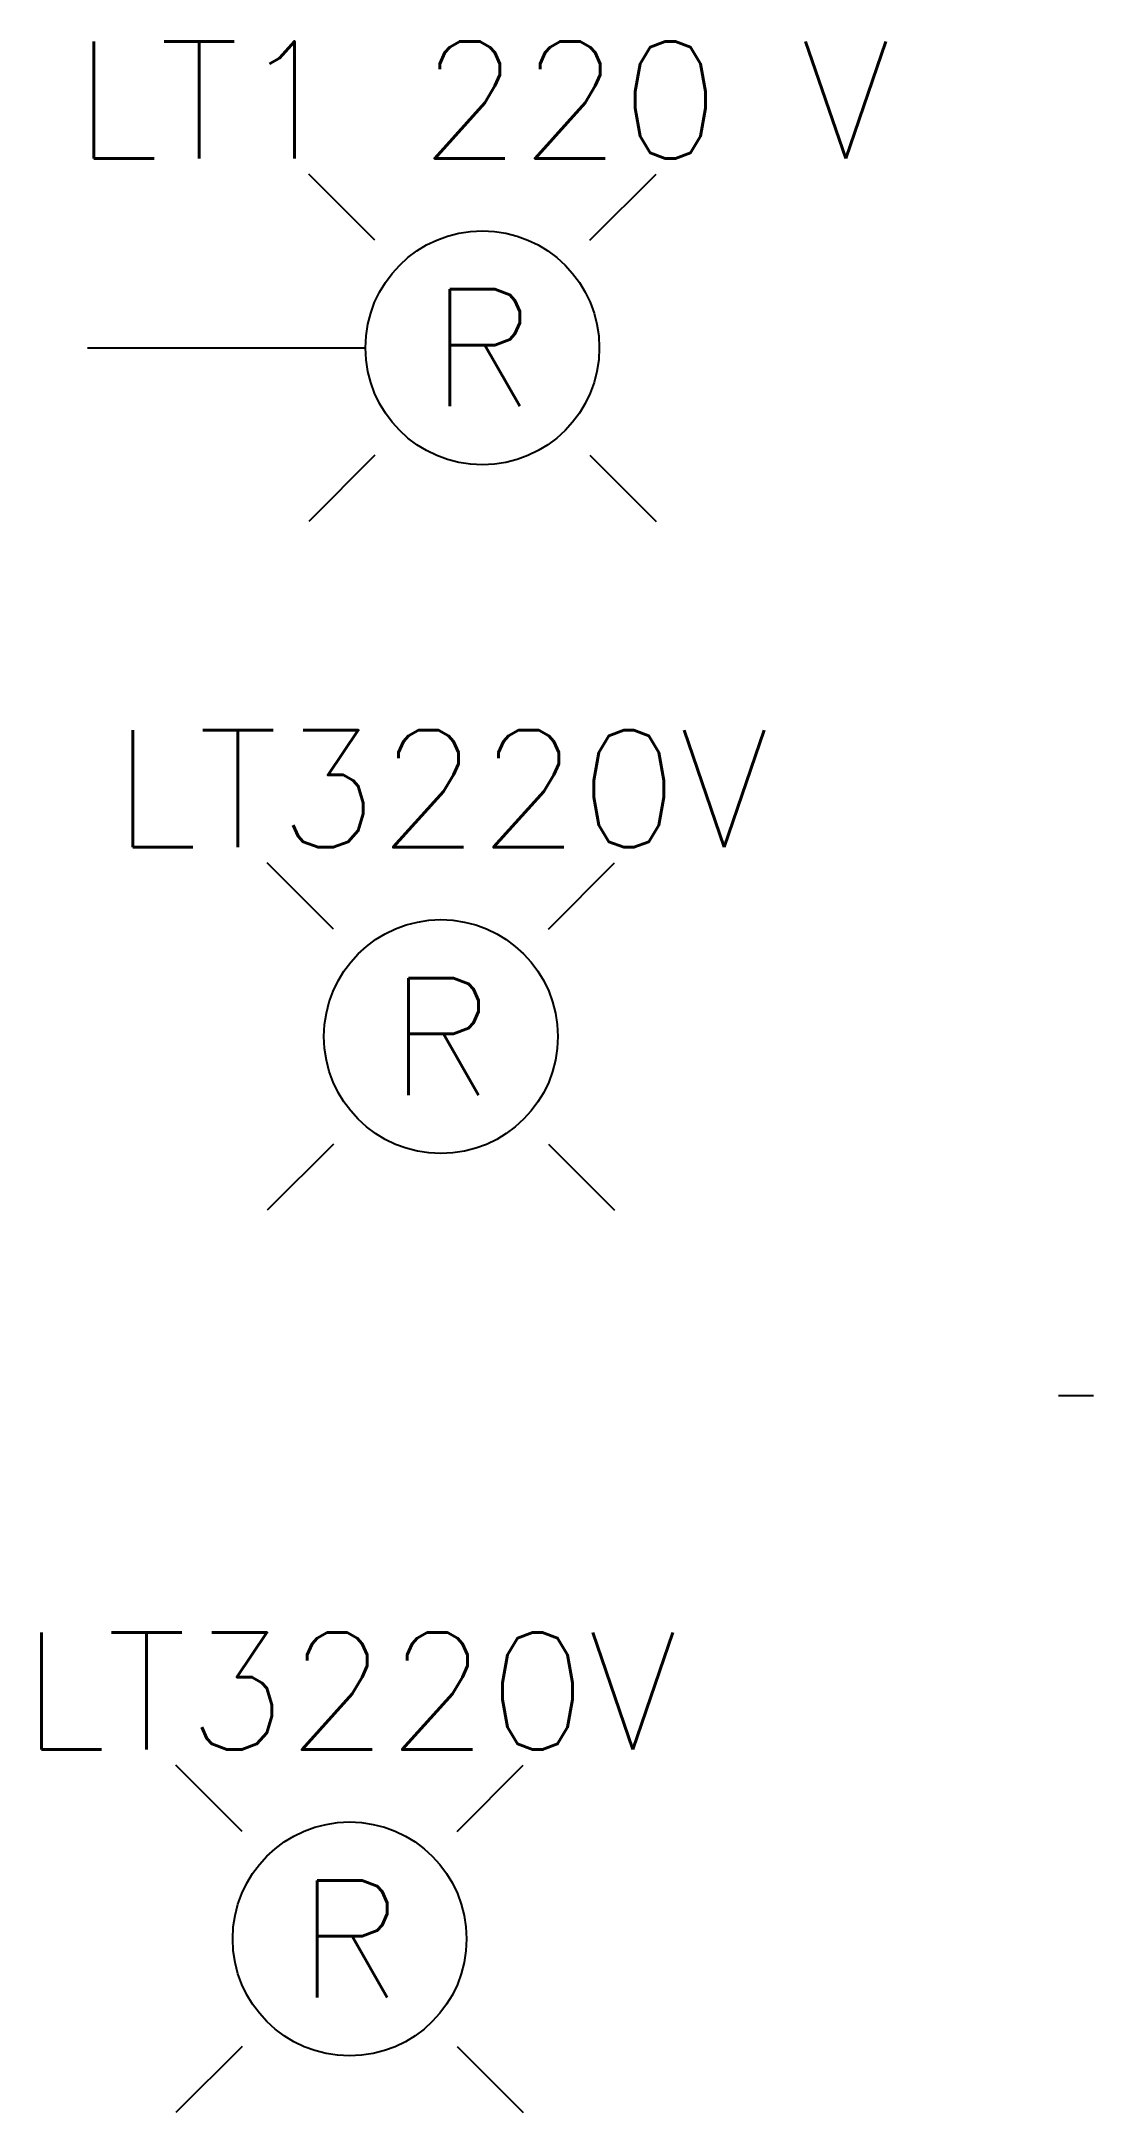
# Model space of a CAD drawing. Header units: inches. Extents: x 49.6 to 104.3, y 76.1 to 155.8.
# Drawn here: x 103.18 to 104.304, y 153.561 to 155.775 of the extents above.
import ezdxf
from ezdxf.enums import TextEntityAlignment as Align

# ---------------------------------------------------------------- set-up
doc = ezdxf.new("R2010")
doc.units = ezdxf.units.IN
doc.header["$MEASUREMENT"] = 0
doc.layers.get('0').update_dxf_attribs({"color": 51})
for name, color, linetype in [('MISC', 7, 'Continuous'), ('SYMS', 7, 'Continuous'), ('TAGS', 150, 'Continuous'), ('WIRES', 7, 'Continuous')]:
    doc.layers.add(name, color=color, linetype=linetype)
doc.styles.add('WD', font='romans.shx')

# ---------------------------------------------------------------- blocks, each defined once
blk = doc.blocks.new('HLT1R')
for p, q in [((-0.1149, 0.1149), (-0.1856, 0.1856)), ((0.1149, 0.1149), (0.1856, 0.1856)), ((-0.1149, -0.1149), (-0.1856, -0.1856)), ((0.1149, -0.1149), (0.1856, -0.1856))]:
    blk.add_line(p, q)
blk.add_circle((0, 0), 0.125)
at = {"style": 'WD', "width": 0.7}
for tag, p in [('INST', (0.0055, 0.5282)), ('LOC', (0.0055, 0.3586))]:
    blk.add_attdef(tag, text='', height=0.125, dxfattribs=at).set_placement(p, align=Align.CENTER)
at = {"style": 'WD'}
blk.add_attdef('TAG1', text='', height=0.125, dxfattribs=at).set_placement((0, 0.2024), align=Align.CENTER)
at = {"style": 'WD', "flags": 9}
blk.add_attdef('FAMILY', text='', height=0.01, dxfattribs=at).set_placement((-0.0053, 0.1606), align=Align.CENTER)
at = {"linetype": 'Continuous', "style": 'WD', "flags": 1}
for tag, p in [('CAT', (0, 0.1403)), ('MFG', (0, 0.1208))]:
    blk.add_attdef(tag, text='', height=0.01, dxfattribs=at).set_placement(p, align=Align.MIDDLE)
at = {"style": 'WD'}
for tag, p, width in [('DESC1', (1.125, 0), 0.9), ('WDTAGALT', (1.125, -0.3125), 0.7)]:
    blk.add_attdef(tag, p, '', height=0.125, dxfattribs=dict(at, width=width))
at = {"linetype": 'Continuous', "style": 'WD', "flags": 9}
blk.add_attdef('ASSYCODE', text='', height=0.01, dxfattribs=at).set_placement((-0.0032, 0.0979), align=Align.CENTER)
at = {"style": 'WD'}
blk.add_attdef('COLOR', text='', height=0.125, dxfattribs=at).set_placement((0, 0), align=Align.MIDDLE)
at = {"style": 'WD', "flags": 1}
for tag, p in [('X4TERM01', (-0.125, 0)), ('X1TERM02', (0.125, 0))]:
    blk.add_attdef(tag, p, '', height=0.0125, dxfattribs=at)
at = {"linetype": 'Continuous', "style": 'WD', "flags": 8}
blk.add_attdef('TERM01', text='', height=0.125, dxfattribs=at).set_placement((-0.175, -0.0314), align=Align.TOP_RIGHT)
blk.add_attdef('TERM02', text='', height=0.125, dxfattribs=at).set_placement((0.175, -0.0314), align=Align.TOP_LEFT)
at = {"style": 'WD', "width": 0.9}
blk.add_attdef('DESC2', text='', height=0.125, dxfattribs=at).set_placement((1.125, -0.0312), align=Align.TOP_LEFT)

msp = doc.modelspace()

# ---------------------------------------------------------------- linework, layer by layer
at = {"layer": 'WIRES'}
for p, q in [((103.2291, 155.4473), (103.5261, 155.4473)), ((104.2669, 154.3276), (104.3044, 154.3276))]:
    msp.add_line(p, q, dxfattribs=at)

# ---------------------------------------------------------------- block references
at = {"layer": 'SYMS'}
ref = msp.add_blockref('HLT1R', (103.6511, 155.4473), dxfattribs=at)
ref.add_attrib('TAG1', 'LT1 220 V', dxfattribs={"layer": 'TAGS', "height": 0.125, "style": 'WD'}).set_placement((103.6511, 155.6497), align=Align.CENTER)
ref.add_attrib('COLOR', 'R', dxfattribs={"layer": 'MISC', "height": 0.125, "style": 'WD'}).set_placement((103.6511, 155.4473), align=Align.MIDDLE)
ref = msp.add_blockref('HLT1R', (103.6068, 154.7112), dxfattribs=at)
ref.add_attrib('TAG1', 'LT3220V', dxfattribs={"layer": 'TAGS', "height": 0.125, "style": 'WD'}).set_placement((103.6068, 154.9135), align=Align.CENTER)
ref.add_attrib('COLOR', 'R', dxfattribs={"layer": 'MISC', "height": 0.125, "style": 'WD'}).set_placement((103.6068, 154.7112), align=Align.MIDDLE)
ref = msp.add_blockref('HLT1R', (103.5092, 153.7469), dxfattribs=at)
ref.add_attrib('TAG1', 'LT3220V', dxfattribs={"layer": 'TAGS', "height": 0.125, "style": 'WD'}).set_placement((103.5092, 153.9493), align=Align.CENTER)
ref.add_attrib('COLOR', 'R', dxfattribs={"layer": 'MISC', "height": 0.125, "style": 'WD'}).set_placement((103.5092, 153.7469), align=Align.MIDDLE)

doc.saveas('drawing.dxf')
